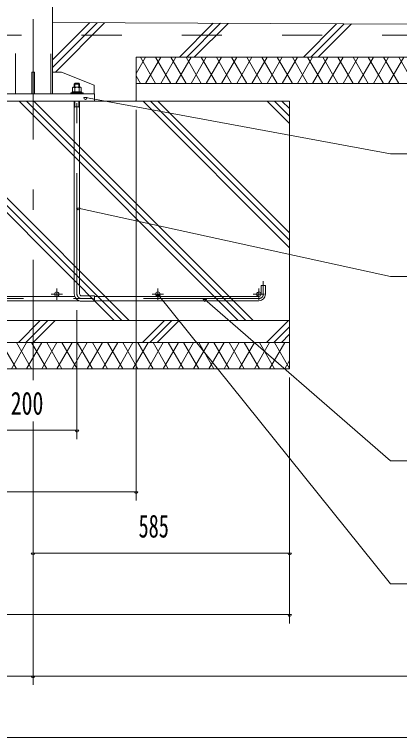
# Model space of a CAD drawing. Units: millimetres, scale not verified. Extents: x -31545 to 31552, y -14700 to 14700.
# Drawn here: x 21806 to 24879, y -4067 to 1698 of the extents above; entities that cross this region are included whole.
import ezdxf
from ezdxf.enums import TextEntityAlignment as Align

# ---------------------------------------------------------------- set-up
doc = ezdxf.new("R2010")
doc.units = ezdxf.units.MM
doc.header["$LTSCALE"] = 80
doc.linetypes.add('USER2', pattern=[10, 4, -6])
doc.linetypes.add('USER3', pattern=[24, 12, -5, 2, -5])
for name, color, linetype, lineweight in [('0-6_2-02BOLD', 7, 'Continuous', 18), ('0-7_2-12HIDDEN', 3, 'USER2', 18), ('0-8_2-22CENTER', 3, 'USER3', 18), ('0-9_2-42THIN', 4, 'Continuous', 18), ('0-A_2-52DIM', 3, 'Continuous', 18), ('0-B_2-62HATCH', 2, 'Continuous', 18)]:
    doc.layers.add(name, color=color, linetype=linetype, lineweight=lineweight)
doc.styles.add('ＭＳ ゴシック', font='')
doc.styles.get('ＭＳ ゴシック').set_extended_font_data('MS Gothic')

msp = doc.modelspace()

# ---------------------------------------------------------------- linework, layer by layer
at = {"layer": '0-6_2-02BOLD'}
for p, q in [((22110.35, 7787.41), (22110.35, 1063.9)), ((28411.91, 1602.9), (22110.33, 1634.25)), ((21964.91, 1238.9), (21964.91, 1063.9)), ((22325.41, 1142.98), (22283.41, 1142.98)), ((22287.23, 1114.29), (22287.23, 1082.45)), ((22321.58, 1082.45), (22321.58, 1114.29)), ((22293.91, 1082.45), (22304.41, 1071.95)), ((22314.9, 1071.95), (22304.41, 1082.45)), ((22283.41, -528.6), (22283.41, 1007.9)), ((22325.41, 1007.9), (22325.41, -528.6)), ((22283.41, 960.65), (22325.41, 960.65)), ((21621.58, -549.6), (22287.24, -549.6)), ((22444.41, -549.6), (23756.91, -549.6)), ((22322.81, -584.6), (21586.02, -584.6)), ((23756.91, -584.6), (22444.41, -584.6)), ((24001.91, -742.1), (18751.91, -742.1)), ((18751.91, -917.1), (24001.91, -917.1))]:
    msp.add_line(p, q, dxfattribs=at)
for points in [[(22776.91, 1147.9), (28411.91, 1147.9), (28411.91, 1602.9)], [(22776.91, 1007.9), (22776.91, 1357.9), (28411.91, 1357.9)], [(21943.91, 1063.9), (21943.91, 1238.9), (21964.91, 1238.9)], [(22442.84, 1063.9), (22442.84, 1133.9), (22180.34, 1238.9), (22110.33, 1238.9)], [(22270.06, 1082.45), (22270.06, 1114.29), (22275.53, 1117.45), (22333.29, 1117.45), (22338.77, 1114.29), (22338.77, 1082.45)], [(22325.41, 1117.45), (22325.41, 1142.98), (22318.41, 1149.98), (22290.41, 1149.98), (22283.41, 1142.98), (22283.41, 1117.45)], [(21464.41, 1063.9), (22444.41, 1063.9), (22444.41, 1007.9)], [(22255.41, 1063.9), (22255.41, 1071.95), (22353.41, 1071.95), (22353.41, 1063.9)], [(22342.03, 1071.95), (22342.03, 1082.45), (22266.78, 1082.45), (22266.78, 1071.95)], [(23774.41, -532.1), (23774.41, -462.1), (23809.41, -462.1), (23809.41, -532.1)], [(22342.91, -546.1), (22444.41, -546.1), (22444.41, -588.1), (22342.91, -588.1)]]:
    msp.add_lwpolyline(points, dxfattribs=at)
msp.add_lwpolyline([(24001.91, -1127.1), (24001.91, 1007.9), (18751.91, 1007.9), (18751.91, -1127.1)], close=True, dxfattribs=at)
for centre in [(22143.41, -532.1), (22950.16, -532.1), (23756.91, -532.1)]:
    msp.add_circle(centre, 17.5, dxfattribs=at)
for centre, radius, start, end in [((22278.65, 1104.21), 13.24, 49.57011, 90), ((22304.41, 1069.23), 48.23, 69.13594, 110.86407), ((22330.18, 1104.21), 13.24, 90, 130.4299), ((22342.91, -528.6), 59.5, 180, 270), ((22342.91, -528.6), 17.5, 180, 270), ((23756.91, -532.1), 52.5, 270, 0)]:
    msp.add_arc(centre, radius, start, end, dxfattribs=at)
at = {"layer": '0-7_2-12HIDDEN'}
for p, q in [((21813.2, 7787.41), (21813.2, 1063.9)), ((22095.65, 1063.9), (22095.65, 7787.41)), ((14341.92, 1532.9), (28411.92, 1532.9))]:
    msp.add_line(p, q, dxfattribs=at)
at = {"layer": '0-8_2-22CENTER'}
for p, q in [((21954.41, 9341.41), (21954.4, -1281.07)), ((22304.41, -528.6), (22304.41, 1191.98)), ((23791.91, -532.1), (23791.91, -427.1)), ((22143.41, -577.6), (22143.41, -486.6)), ((22950.16, -577.6), (22950.16, -486.6)), ((23756.91, -577.6), (23756.91, -486.6)), ((18996.91, -567.1), (23756.91, -567.1)), ((22188.92, -532.1), (22097.91, -532.1)), ((22995.65, -532.1), (22904.66, -532.1)), ((23802.41, -532.1), (23711.41, -532.1))]:
    msp.add_line(p, q, dxfattribs=at)
for centre, radius, start, end in [((22342.91, -528.6), 38.5, 180, 270), ((23756.91, -532.1), 35, 270, 0)]:
    msp.add_arc(centre, radius, start, end, dxfattribs=at)
at = {"layer": '0-9_2-42THIN'}
for p, q in [((22288.66, 1117.45), (22288.66, 1148.23)), ((22320.16, 1148.23), (22320.16, 1117.45))]:
    msp.add_line(p, q, dxfattribs=at)
for points in [[(22288.66, 1007.9), (22288.66, 960.65), (22283.41, 951.56)], [(22325.41, 951.56), (22320.16, 960.65), (22320.16, 1007.9)]]:
    msp.add_lwpolyline(points, dxfattribs=at)
at = {"layer": '0-A_2-52DIM'}
for p, q in [((22386.32, 1034.8), (22358.32, 1034.8)), ((22776.91, -2177.1), (22776.91, 937.9)), ((22329.71, 154.53), (22301.71, 154.53)), ((22969.62, -539.65), (22941.62, -539.65)), ((23339.09, -575.3), (23311.09, -575.3)), ((23325.09, -575.3), (24806.91, -1862.1)), ((22304.41, -1687.1), (22304.41, -658.44)), ((24001.91, -1197.1), (24001.91, -3157.1)), ((21954.4, -1547.1), (21954.4, -3647.1)), ((21604.42, -1617.1), (22304.41, -1617.1)), ((22318.41, -1617.1), (22290.41, -1617.1)), ((24806.91, -1862.1), (26976.91, -1862.1)), ((19976.91, -2107.1), (22776.91, -2107.1)), ((22790.91, -2107.1), (22762.91, -2107.1)), ((21968.4, -2597.1), (21940.4, -2597.1)), ((21954.4, -2597.1), (24001.91, -2597.1)), ((24015.91, -2597.1), (23987.91, -2597.1)), ((24001.91, -3087.1), (18751.91, -3087.1)), ((24015.91, -3087.1), (23987.91, -3087.1)), ((28411.91, -3577.1), (14341.91, -3577.1)), ((21968.4, -3577.1), (21940.4, -3577.1)), ((28411.91, -4067.1), (14341.91, -4067.1))]:
    msp.add_line(p, q, dxfattribs=at)
for points in [[(22372.32, 1034.8), (24806.91, 587.9), (28026.91, 587.9)], [(27396.91, -392.1), (24806.91, -392.1), (22315.71, 154.53)], [(26976.91, -2842.1), (24806.91, -2842.1), (22955.62, -539.65)]]:
    msp.add_lwpolyline(points, dxfattribs=at)
for centre in [(22372.32, 1034.8), (22315.71, 154.53), (22955.62, -539.65), (23325.09, -575.3), (22304.41, -1617.1), (22776.91, -2107.1), (21954.4, -2597.1), (24001.91, -2597.1), (24001.91, -3087.1), (21954.4, -3577.1)]:
    msp.add_arc(centre, 14, 180, 0, dxfattribs=at)
at = {"layer": '0-B_2-62HATCH'}
for p, q in [((22407.34, 1632.78), (22110.34, 1335.78)), ((22110.34, 1276.38), (22466.44, 1632.48)), ((22525.54, 1632.19), (22132.26, 1238.9)), ((23122.42, 1357.9), (23392.39, 1627.88)), ((23451.49, 1627.58), (23181.81, 1357.9)), ((23241.21, 1357.9), (23510.59, 1627.29)), ((24112.36, 1357.9), (24377.44, 1622.97)), ((24171.76, 1357.9), (24436.54, 1622.68)), ((24495.64, 1622.39), (24231.16, 1357.9)), ((22852.03, 1357.9), (22776.91, 1227.79)), ((22932.87, 1147.9), (22811.62, 1357.9)), ((22852.03, 1147.9), (22973.27, 1357.9)), ((22932.87, 1357.9), (23054.1, 1147.9)), ((23094.52, 1357.9), (22973.27, 1147.9)), ((23175.35, 1147.9), (23054.1, 1357.9)), ((23094.52, 1147.9), (23215.76, 1357.9)), ((23175.35, 1357.9), (23296.59, 1147.9)), ((23337.01, 1357.9), (23215.76, 1147.9)), ((23417.84, 1147.9), (23296.59, 1357.9)), ((23337.01, 1147.9), (23458.25, 1357.9)), ((23417.84, 1357.9), (23539.08, 1147.9)), ((23579.5, 1357.9), (23458.25, 1147.9)), ((23660.32, 1147.9), (23539.09, 1357.9)), ((23579.5, 1147.9), (23700.73, 1357.9)), ((23660.32, 1357.9), (23781.56, 1147.9)), ((23821.98, 1357.9), (23700.73, 1147.9)), ((23902.81, 1147.9), (23781.57, 1357.9)), ((23821.98, 1147.9), (23943.22, 1357.9)), ((23902.81, 1357.9), (24024.05, 1147.9)), ((24064.47, 1357.9), (23943.23, 1147.9)), ((24145.3, 1147.9), (24024.05, 1357.9)), ((24064.47, 1147.9), (24185.72, 1357.9)), ((24266.55, 1147.9), (24145.3, 1357.9)), ((24306.95, 1357.9), (24185.72, 1147.9)), ((24266.55, 1357.9), (24387.78, 1147.9)), ((24428.2, 1357.9), (24306.95, 1147.9)), ((24509.03, 1147.9), (24387.78, 1357.9)), ((24428.2, 1147.9), (24549.44, 1357.9)), ((24509.03, 1357.9), (24630.27, 1147.9)), ((24670.69, 1357.9), (24549.44, 1147.9)), ((24751.52, 1147.9), (24630.27, 1357.9)), ((24670.69, 1147.9), (24791.93, 1357.9)), ((24751.52, 1357.9), (24872.76, 1147.9)), ((24913.18, 1357.9), (24791.93, 1147.9)), ((24994, 1147.9), (24872.76, 1357.9)), ((22776.91, 1208.02), (22811.62, 1147.9)), ((22602.56, -742.1), (20852.56, 1007.9)), ((20911.96, 1007.9), (22661.95, -742.1)), ((22721.35, -742.1), (20971.36, 1007.9)), ((21842.51, 1007.9), (23592.51, -742.1)), ((23651.91, -742.1), (21901.9, 1007.9)), ((21961.3, 1007.9), (23711.31, -742.1)), ((22776.91, 1012.4), (22772.41, 1007.9)), ((24001.91, -161.55), (22832.46, 1007.9)), ((22891.86, 1007.9), (24001.91, -102.15)), ((24001.91, -42.75), (22951.26, 1007.9)), ((23822.41, 1007.9), (24001.91, 828.4)), ((24001.91, 887.8), (23881.8, 1007.9)), ((23941.2, 1007.9), (24001.91, 947.2)), ((21837.36, -917.1), (22012.36, -742.1)), ((22071.76, -742.1), (21896.76, -917.1)), ((21956.16, -917.1), (22131.15, -742.1)), ((23002.31, -742.1), (22827.31, -917.1)), ((22886.71, -917.1), (23061.71, -742.1)), ((23121.1, -742.1), (22946.1, -917.1)), ((23817.26, -917.1), (23992.26, -742.1)), ((24001.91, -791.85), (23876.66, -917.1)), ((23936.06, -917.1), (24001.91, -851.24)), ((21821.47, -1127.1), (21700.22, -917.1)), ((21902.3, -917.1), (21781.05, -1127.1)), ((21821.47, -917.1), (21942.71, -1127.1)), ((21902.3, -1127.1), (22023.53, -917.1)), ((22063.95, -1127.1), (21942.71, -917.1)), ((22144.78, -917.1), (22023.53, -1127.1)), ((22063.95, -917.1), (22185.19, -1127.1)), ((22144.78, -1127.1), (22266.02, -917.1)), ((22306.44, -1127.1), (22185.19, -917.1)), ((22387.26, -917.1), (22266.02, -1127.1)), ((22306.44, -917.1), (22427.68, -1127.1)), ((22387.26, -1127.1), (22508.51, -917.1)), ((22548.93, -1127.1), (22427.68, -917.1)), ((22629.75, -917.1), (22508.51, -1127.1)), ((22548.93, -917.1), (22670.17, -1127.1)), ((22629.75, -1127.1), (22750.99, -917.1)), ((22791.41, -1127.1), (22670.17, -917.1)), ((22872.24, -917.1), (22750.99, -1127.1)), ((22791.41, -917.1), (22912.65, -1127.1)), ((22872.24, -1127.1), (22993.48, -917.1)), ((23033.9, -1127.1), (22912.65, -917.1)), ((23114.73, -917.1), (22993.48, -1127.1)), ((23033.9, -917.1), (23155.15, -1127.1)), ((23114.73, -1127.1), (23235.98, -917.1)), ((23276.39, -1127.1), (23155.15, -917.1)), ((23357.21, -917.1), (23235.97, -1127.1)), ((23276.39, -917.1), (23397.63, -1127.1)), ((23357.21, -1127.1), (23478.46, -917.1)), ((23518.87, -1127.1), (23397.63, -917.1)), ((23599.7, -917.1), (23478.46, -1127.1)), ((23518.87, -917.1), (23640.12, -1127.1)), ((23599.7, -1127.1), (23720.95, -917.1)), ((23761.36, -1127.1), (23640.12, -917.1)), ((23842.19, -917.1), (23720.95, -1127.1)), ((23761.36, -917.1), (23882.61, -1127.1)), ((23842.19, -1127.1), (23963.43, -917.1)), ((23882.61, -917.1), (24001.91, -1123.74)), ((23963.43, -1127.1), (24001.91, -1060.45))]:
    msp.add_line(p, q, dxfattribs=at)

# ---------------------------------------------------------------- texts
at = {"layer": '0-A_2-52DIM', "color": 7, "style": 'ＭＳ ゴシック'}
for s, width, p in [('200', 0.7, (21776.25, -1547.1)), ('585', 0.65, (22796.31, -2527.1))]:
    msp.add_text(s, height=182.3, dxfattribs=dict(at, width=width)).set_placement(p, align=Align.BOTTOM_LEFT)

doc.saveas('drawing.dxf')
